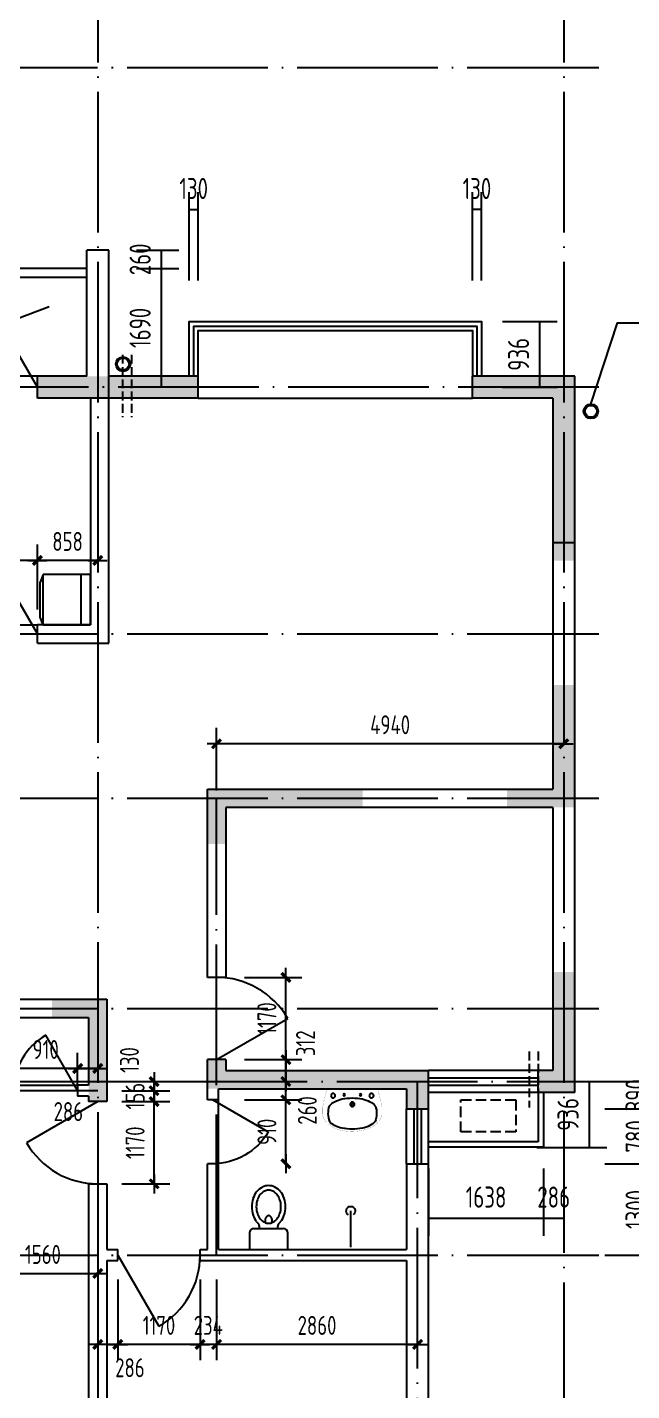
# Model space of a CAD drawing. Extents: x -726032 to 135930, y -151624 to 587044.
# Drawn here: x -554440 to -545840, y 553499 to 572902 of the extents above; entities that cross this region are included whole.
import ezdxf
from ezdxf.enums import TextEntityAlignment as Align

# ---------------------------------------------------------------- set-up
doc = ezdxf.new("R2010")
doc.units = 0
doc.header["$LTSCALE"] = 1000
doc.header["$MEASUREMENT"] = 0
doc.linetypes.add('DASH', pattern=[0.35, 0.25, -0.1])
doc.linetypes.add('DOTE', pattern=[2.42, 2, -0.2, 0.02, -0.2])
doc.layers.get('0').update_dxf_attribs({"linetype": 'CONTINUOUS'})
doc.layers.get('DEFPOINTS').update_dxf_attribs({"color": 1, "linetype": 'CONTINUOUS'})
for name, color, linetype in [('COLUMN', 170, 'CONTINUOUS'), ('DOTE', 8, 'DOTE'), ('GROUND', 45, 'CONTINUOUS'), ('JIAJU', 252, 'CONTINUOUS'), ('LVTRY', 6, 'CONTINUOUS'), ('PUB_DIM', 245, 'CONTINUOUS'), ('ROOF', 4, 'CONTINUOUS'), ('WALL', 255, 'CONTINUOUS'), ('WINDOW', 155, 'CONTINUOUS'), ('WINDOW_TEXT', 7, 'CONTINUOUS'), ('引线', 213, 'CONTINUOUS'), ('空调', 245, 'CONTINUOUS'), ('雨水管', 20, 'CONTINUOUS')]:
    doc.layers.add(name, color=color, linetype=linetype)
doc.styles.add('DIM_FONT', font='isocp.shx', dxfattribs={"width": 0.8})
doc.styles.add('SIMPLEX', font='SIMPLEX.SHX')
doc.dimstyles.new('DIMA', dxfattribs={"dimtxt": 300, "dimasz": 1, "dimexe": 250, "dimexo": 300, "dimgap": 150, "dimtad": 1, "dimdec": 0, "dimzin": 0, "dimdsep": 46, "dimtxsty": 'DIM_FONT', "dimcen": 0.09, "dimse1": 1, "dimclrt": 142, "dimadec": 0, "dimazin": 0, "dimtfac": 1, "dimtdec": 0, "dimtix": 1, "dimtmove": 2, "dimatfit": 3, "dimfxl": 1, "dimtolj": 1, "dimtzin": 0, "dimarcsym": 0})
doc.dimstyles.new('DIMB', dxfattribs={"dimtxt": 300, "dimasz": 1, "dimexe": 250, "dimexo": 300, "dimgap": 150, "dimtad": 1, "dimdec": 0, "dimzin": 0, "dimdsep": 46, "dimtxsty": 'DIM_FONT', "dimcen": 0.09, "dimse2": 1, "dimclrt": 142, "dimadec": 0, "dimazin": 0, "dimtfac": 1, "dimtdec": 0, "dimtix": 1, "dimtmove": 2, "dimatfit": 3, "dimfxl": 1, "dimtolj": 1, "dimtzin": 0, "dimarcsym": 0})
doc.dimstyles.new('DIMN', dxfattribs={"dimtxt": 300, "dimasz": 1, "dimexe": 250, "dimexo": 300, "dimgap": 150, "dimtad": 1, "dimdec": 0, "dimzin": 0, "dimdsep": 46, "dimtxsty": 'DIM_FONT', "dimcen": 0.09, "dimclrt": 142, "dimadec": 0, "dimazin": 0, "dimtfac": 1, "dimtdec": 0, "dimtix": 1, "dimtmove": 2, "dimatfit": 3, "dimfxl": 1, "dimtolj": 1, "dimtzin": 0, "dimarcsym": 0})

# ---------------------------------------------------------------- blocks, each defined once
blk = doc.blocks.new('_DBLK')
blk.add_line((-0.5, 0), (0, -0.866))
blk.add_arc((-0.5, 0), 1, 300, 0)
at = {"layer": 'WINDOW_TEXT', "style": 'SIMPLEX', "flags": 9}
blk.add_attdef('A', text='', height=1, dxfattribs=at).set_placement((0, 1.5), align=Align.MIDDLE)
blk = doc.blocks.new('_DIMX')
blk.add_line((-150, 0), (150, 0))
at = {"const_width": 50}
blk.add_lwpolyline([(-70, -70), (70, 70)], dxfattribs=at)
blk = doc.blocks.new('*D496')
at = {"layer": 'DEFPOINTS', "color": 0, "transparency": 16777216}
for p in [(-553437, 556039), (-554997, 555779), (-553437, 555169)]:
    blk.add_point(p, dxfattribs=at)
at = {"layer": 'PUB_DIM', "color": 0, "lineweight": -2, "transparency": 16777216}
for p, q in [((-553437, 555769), (-553437, 554944)), ((-554997, 555509), (-554997, 554944)), ((-554996, 555169), (-553438, 555169))]:
    blk.add_line(p, q, dxfattribs=at)
at = {"layer": 'PUB_DIM', "color": 0, "lineweight": -2, "transparency": 16777216, "xscale": 0.9, "yscale": 0.9, "zscale": 0.9, "rotation": 180}
blk.add_blockref('_DIMX', (-554997, 555169), dxfattribs=at)
at = {"layer": 'PUB_DIM', "color": 0, "lineweight": -2, "transparency": 16777216, "xscale": 0.9, "yscale": 0.9, "zscale": 0.9}
blk.add_blockref('_DIMX', (-553437, 555169), dxfattribs=at)
at = {"layer": 'PUB_DIM', "color": 142, "transparency": 16777216, "insert": (-554217, 555439), "char_height": 270, "attachment_point": 5, "style": 'DIM_FONT'}
blk.add_mtext('\\A1;1560', dxfattribs=at)
blk = doc.blocks.new('*D1730')
at = {"layer": 'DEFPOINTS', "color": 0, "transparency": 16777216}
for p in [(-554633, 558085), (-554633, 557574), (-553723, 557574)]:
    blk.add_point(p, dxfattribs=at)
at = {"layer": 'PUB_DIM', "color": 0, "lineweight": -2, "transparency": 16777216}
for p, q in [((-554633, 557844), (-554633, 558310)), ((-553724, 558085), (-554632, 558085))]:
    blk.add_line(p, q, dxfattribs=at)
at = {"layer": 'PUB_DIM', "color": 0, "lineweight": -2, "transparency": 16777216, "xscale": 0.9, "yscale": 0.9, "zscale": 0.9, "rotation": 180}
blk.add_blockref('_DIMX', (-554633, 558085), dxfattribs=at)
at = {"layer": 'PUB_DIM', "color": 0, "lineweight": -2, "transparency": 16777216, "xscale": 0.9, "yscale": 0.9, "zscale": 0.9}
blk.add_blockref('_DIMX', (-553723, 558085), dxfattribs=at)
at = {"layer": 'PUB_DIM', "color": 142, "transparency": 16777216, "insert": (-554178, 558355), "char_height": 270, "attachment_point": 5, "style": 'DIM_FONT'}
blk.add_mtext('\\A1;910', dxfattribs=at)
blk = doc.blocks.new('*D1732')
at = {"layer": 'DEFPOINTS', "color": 0, "transparency": 16777216}
for p in [(-555465, 565315), (-555465, 564346), (-554295, 564346)]:
    blk.add_point(p, dxfattribs=at)
at = {"layer": 'PUB_DIM', "color": 0, "lineweight": -2, "transparency": 16777216}
for p, q in [((-555465, 564616), (-555465, 565540)), ((-554296, 565315), (-555464, 565315))]:
    blk.add_line(p, q, dxfattribs=at)
at = {"layer": 'PUB_DIM', "color": 0, "lineweight": -2, "transparency": 16777216, "xscale": 0.9, "yscale": 0.9, "zscale": 0.9, "rotation": 180}
blk.add_blockref('_DIMX', (-555465, 565315), dxfattribs=at)
at = {"layer": 'PUB_DIM', "color": 0, "lineweight": -2, "transparency": 16777216, "xscale": 0.9, "yscale": 0.9, "zscale": 0.9}
blk.add_blockref('_DIMX', (-554295, 565315), dxfattribs=at)
at = {"layer": 'PUB_DIM', "color": 142, "transparency": 16777216, "insert": (-554880, 565585), "char_height": 270, "attachment_point": 5, "style": 'DIM_FONT'}
blk.add_mtext('\\A1;1170', dxfattribs=at)
blk = doc.blocks.new('*D1370')
at = {"layer": 'DEFPOINTS', "color": 0, "transparency": 16777216}
for p in [(-548107, 570307), (-548107, 569000), (-547977, 569000)]:
    blk.add_point(p, dxfattribs=at)
at = {"layer": 'PUB_DIM', "color": 0, "lineweight": -2, "transparency": 16777216}
for p, q in [((-548107, 569300), (-548107, 570557)), ((-547977, 569300), (-547977, 570557)), ((-548108, 570307), (-548109, 570307)), ((-547977, 570307), (-548107, 570307)), ((-547976, 570307), (-547975, 570307))]:
    blk.add_line(p, q, dxfattribs=at)
at = {"layer": 'PUB_DIM', "color": 0, "transparency": 16777216}
for points in [[(-548108, 570307), (-548108, 570307), (-548107, 570307)], [(-547976, 570307), (-547976, 570307), (-547977, 570307)]]:
    blk.add_solid(points, dxfattribs=at)
at = {"layer": 'PUB_DIM', "color": 142, "transparency": 16777216, "insert": (-548042, 570607), "char_height": 300, "attachment_point": 5, "style": 'DIM_FONT'}
blk.add_mtext('\\A1;130', dxfattribs=at)
blk = doc.blocks.new('*D1372')
at = {"layer": 'DEFPOINTS', "color": 0, "transparency": 16777216}
for p in [(-552007, 570307), (-552137, 569000), (-552007, 569000)]:
    blk.add_point(p, dxfattribs=at)
at = {"layer": 'PUB_DIM', "color": 0, "lineweight": -2, "transparency": 16777216}
for p, q in [((-552137, 569300), (-552137, 570557)), ((-552007, 569300), (-552007, 570557)), ((-552138, 570307), (-552139, 570307)), ((-552137, 570307), (-552007, 570307)), ((-552006, 570307), (-552005, 570307))]:
    blk.add_line(p, q, dxfattribs=at)
at = {"layer": 'PUB_DIM', "color": 0, "transparency": 16777216}
for points in [[(-552138, 570307), (-552138, 570307), (-552137, 570307)], [(-552006, 570307), (-552006, 570307), (-552007, 570307)]]:
    blk.add_solid(points, dxfattribs=at)
at = {"layer": 'PUB_DIM', "color": 142, "transparency": 16777216, "insert": (-552072, 570607), "char_height": 300, "attachment_point": 5, "style": 'DIM_FONT'}
blk.add_mtext('\\A1;130', dxfattribs=at)
blk = doc.blocks.new('*D1373')
at = {"layer": 'DEFPOINTS', "color": 0, "transparency": 16777216}
for p in [(-547977, 568715), (-547977, 567779), (-547150, 567779)]:
    blk.add_point(p, dxfattribs=at)
at = {"layer": 'PUB_DIM', "color": 0, "lineweight": -2, "transparency": 16777216}
for p, q in [((-547677, 568715), (-546900, 568715)), ((-547150, 568714), (-547150, 567780)), ((-547677, 567779), (-546900, 567779))]:
    blk.add_line(p, q, dxfattribs=at)
at = {"layer": 'PUB_DIM', "color": 0, "transparency": 16777216}
for points in [[(-547151, 568714), (-547150, 568714), (-547150, 568715)], [(-547151, 567780), (-547150, 567780), (-547150, 567779)]]:
    blk.add_solid(points, dxfattribs=at)
at = {"layer": 'PUB_DIM', "color": 142, "transparency": 16777216, "insert": (-547450, 568247), "char_height": 300, "attachment_point": 5, "rotation": 90, "style": 'DIM_FONT'}
blk.add_mtext('\\A1;936', dxfattribs=at)
blk = doc.blocks.new('*D3829')
at = {"layer": 'DEFPOINTS', "color": 0, "transparency": 16777216}
for p in [(-553186, 569469), (-553186, 567779), (-552534, 567779)]:
    blk.add_point(p, dxfattribs=at)
at = {"layer": 'PUB_DIM', "color": 0, "lineweight": -2, "transparency": 16777216}
for p, q in [((-552886, 569469), (-552284, 569469)), ((-552534, 569468), (-552534, 567780))]:
    blk.add_line(p, q, dxfattribs=at)
at = {"layer": 'PUB_DIM', "color": 0, "transparency": 16777216}
for points in [[(-552534, 569468), (-552534, 569468), (-552534, 569469)], [(-552534, 567780), (-552534, 567780), (-552534, 567779)]]:
    blk.add_solid(points, dxfattribs=at)
at = {"layer": 'PUB_DIM', "color": 142, "transparency": 16777216, "insert": (-552834, 568624), "char_height": 300, "attachment_point": 5, "rotation": 90, "style": 'DIM_FONT'}
blk.add_mtext('\\A1;1690', dxfattribs=at)
blk = doc.blocks.new('*D1374')
at = {"layer": 'DEFPOINTS', "color": 0, "transparency": 16777216}
for p in [(-553186, 569729), (-553186, 569469), (-552534, 569469)]:
    blk.add_point(p, dxfattribs=at)
at = {"layer": 'PUB_DIM', "color": 0, "lineweight": -2, "transparency": 16777216}
for p, q in [((-552886, 569729), (-552284, 569729)), ((-552534, 569730), (-552534, 569731)), ((-552534, 569729), (-552534, 569469)), ((-552886, 569469), (-552284, 569469)), ((-552534, 569468), (-552534, 569467))]:
    blk.add_line(p, q, dxfattribs=at)
at = {"layer": 'PUB_DIM', "color": 0, "transparency": 16777216}
for points in [[(-552534, 569730), (-552534, 569730), (-552534, 569729)], [(-552534, 569468), (-552534, 569468), (-552534, 569469)]]:
    blk.add_solid(points, dxfattribs=at)
at = {"layer": 'PUB_DIM', "color": 142, "transparency": 16777216, "insert": (-552834, 569599), "char_height": 300, "attachment_point": 5, "rotation": 90, "style": 'DIM_FONT'}
blk.add_mtext('\\A1;260', dxfattribs=at)
blk = doc.blocks.new('_WBLK')
for p, q in [((-0.5, 0.5), (0.5, 0.5)), ((0.5, 0.167), (-0.5, 0.167)), ((0.5, -0.167), (-0.5, -0.167)), ((-0.5, -0.5), (0.5, -0.5))]:
    blk.add_line(p, q)
at = {"layer": 'WINDOW_TEXT', "style": 'SIMPLEX', "flags": 9}
blk.add_attdef('A', text='', height=1, dxfattribs=at).set_placement((0, 1.5), align=Align.MIDDLE)
blk = doc.blocks.new('*D1375')
at = {"layer": 'DEFPOINTS', "color": 0, "transparency": 16777216}
for p in [(-547093, 556963), (-546807, 556963), (-546807, 555955)]:
    blk.add_point(p, dxfattribs=at)
at = {"layer": 'PUB_DIM', "color": 0, "lineweight": -2, "transparency": 16777216}
for p, q in [((-547093, 556663), (-547093, 555705)), ((-546807, 556663), (-546807, 555705)), ((-547094, 555955), (-547095, 555955)), ((-547093, 555955), (-546807, 555955)), ((-546806, 555955), (-546805, 555955))]:
    blk.add_line(p, q, dxfattribs=at)
at = {"layer": 'PUB_DIM', "color": 0, "transparency": 16777216}
for points in [[(-547094, 555955), (-547094, 555955), (-547093, 555955)], [(-546806, 555955), (-546806, 555955), (-546807, 555955)]]:
    blk.add_solid(points, dxfattribs=at)
at = {"layer": 'PUB_DIM', "color": 142, "transparency": 16777216, "insert": (-546950, 556255), "char_height": 300, "attachment_point": 5, "style": 'DIM_FONT'}
blk.add_mtext('\\A1;286', dxfattribs=at)
blk = doc.blocks.new('*D1376')
at = {"layer": 'DEFPOINTS', "color": 0, "transparency": 16777216}
for p in [(-546523, 556729), (-546523, 555429), (-545478, 555429)]:
    blk.add_point(p, dxfattribs=at)
at = {"layer": 'PUB_DIM', "color": 0, "lineweight": -2, "transparency": 16777216}
for p, q in [((-546223, 556729), (-545228, 556729)), ((-545478, 556728), (-545478, 555430)), ((-546223, 555429), (-545228, 555429))]:
    blk.add_line(p, q, dxfattribs=at)
at = {"layer": 'PUB_DIM', "color": 0, "transparency": 16777216}
for points in [[(-545478, 556728), (-545478, 556728), (-545478, 556729)], [(-545478, 555430), (-545478, 555430), (-545478, 555429)]]:
    blk.add_solid(points, dxfattribs=at)
at = {"layer": 'PUB_DIM', "color": 142, "transparency": 16777216, "insert": (-545778, 556079), "char_height": 300, "attachment_point": 5, "rotation": 90, "style": 'DIM_FONT'}
blk.add_mtext('\\A1;1300', dxfattribs=at)
blk = doc.blocks.new('*D1377')
at = {"layer": 'DEFPOINTS', "color": 0, "transparency": 16777216}
for p in [(-546523, 557509), (-546523, 556729), (-545478, 556729)]:
    blk.add_point(p, dxfattribs=at)
at = {"layer": 'PUB_DIM', "color": 0, "lineweight": -2, "transparency": 16777216}
for p, q in [((-546223, 557509), (-545228, 557509)), ((-545478, 557508), (-545478, 556730)), ((-546223, 556729), (-545228, 556729))]:
    blk.add_line(p, q, dxfattribs=at)
at = {"layer": 'PUB_DIM', "color": 0, "transparency": 16777216}
for points in [[(-545478, 557508), (-545478, 557508), (-545478, 557509)], [(-545478, 556730), (-545478, 556730), (-545478, 556729)]]:
    blk.add_solid(points, dxfattribs=at)
at = {"layer": 'PUB_DIM', "color": 142, "transparency": 16777216, "insert": (-545778, 557119), "char_height": 300, "attachment_point": 5, "rotation": 90, "style": 'DIM_FONT'}
blk.add_mtext('\\A1;780', dxfattribs=at)
blk = doc.blocks.new('*D1378')
at = {"layer": 'DEFPOINTS', "color": 0, "transparency": 16777216}
for p in [(-547492, 557899), (-547492, 556963), (-546446, 556963)]:
    blk.add_point(p, dxfattribs=at)
at = {"layer": 'PUB_DIM', "color": 0, "lineweight": -2, "transparency": 16777216}
for p, q in [((-547192, 557899), (-546196, 557899)), ((-546446, 557898), (-546446, 556964)), ((-547192, 556963), (-546196, 556963))]:
    blk.add_line(p, q, dxfattribs=at)
at = {"layer": 'PUB_DIM', "color": 0, "transparency": 16777216}
for points in [[(-546446, 557898), (-546446, 557898), (-546446, 557899)], [(-546446, 556964), (-546446, 556964), (-546446, 556963)]]:
    blk.add_solid(points, dxfattribs=at)
at = {"layer": 'PUB_DIM', "color": 142, "transparency": 16777216, "insert": (-546746, 557431), "char_height": 300, "attachment_point": 5, "rotation": 90, "style": 'DIM_FONT'}
blk.add_mtext('\\A1;936', dxfattribs=at)
blk = doc.blocks.new('*D1379')
at = {"layer": 'DEFPOINTS', "color": 0, "transparency": 16777216}
for p in [(-546523, 557899), (-546523, 557509), (-545478, 557509)]:
    blk.add_point(p, dxfattribs=at)
at = {"layer": 'PUB_DIM', "color": 0, "lineweight": -2, "transparency": 16777216}
for p, q in [((-546223, 557899), (-545228, 557899)), ((-545478, 557900), (-545478, 557901)), ((-545478, 557899), (-545478, 557509)), ((-546223, 557509), (-545228, 557509)), ((-545478, 557508), (-545478, 557507))]:
    blk.add_line(p, q, dxfattribs=at)
at = {"layer": 'PUB_DIM', "color": 0, "transparency": 16777216}
for points in [[(-545478, 557900), (-545478, 557900), (-545478, 557899)], [(-545478, 557508), (-545478, 557508), (-545478, 557509)]]:
    blk.add_solid(points, dxfattribs=at)
at = {"layer": 'PUB_DIM', "color": 142, "transparency": 16777216, "insert": (-545778, 557704), "char_height": 300, "attachment_point": 5, "rotation": 90, "style": 'DIM_FONT'}
blk.add_mtext('\\A1;390', dxfattribs=at)
blk = doc.blocks.new('_LV5')
for p, q in [((210, 0), (-210, 0)), ((-210, 0), (-210, -180)), ((210, -180), (210, 0)), ((160, -230), (-160, -230)), ((-101, -230), (-101, -254)), ((101, -230), (101, -254))]:
    blk.add_line(p, q)
blk.add_lwpolyline([(-135, -469, 0.080312), (-123, -544, 0.089014), (-92, -602, 0.104918), (-46, -639, 0.119812), (0, -650, 0.119812), (46, -639, 0.104918), (92, -602, 0.089014), (123, -544, 0.080312), (135, -469, 0.080312), (123, -395, 0.089014), (92, -337, 0.104918), (46, -300, 0.119812), (0, -288, 0.119812), (-46, -300, 0.104918), (-92, -337, 0.089014), (-123, -395, 0.080312)], format="xyb", close=True)
for points in [[(-39, -318, 0.073567), (-36, -339, 0.084454), (-27, -356, 0.10642), (-14, -368, 0.129709), (0, -372, 0.129709), (14, -368, 0.10642), (27, -356, 0.084454), (36, -339, 0.073567), (39, -318, 0.073567), (36, -298, 0.014016), (35, -295, 0.10642)], [(-35, -295, 0.013578), (-36, -298, 0.073567), (-39, -318, 0.073567)]]:
    blk.add_lwpolyline(points, format="xyb")
for centre, radius, start, end in [((-160, -180), 50, 180, 270), ((20, -427), 194, 134.8144, 141.2863), ((-151, -254), 50, 314.8144, 0), ((151, -254), 50, 180, 225.2555), ((-20, -427), 194, 38.7137, 45.2555), ((160, -180), 50, 270, 0), ((102, -469), 287, 161.6333, 180), ((52, -453), 235, 141.2863, 161.6333), ((-52, -453), 235, 18.3667, 38.7137), ((-102, -469), 287, 0, 18.3667), ((102, -469), 287, 180, 198.3667), ((52, -486), 235, 198.3667, 218.7137), ((-52, -486), 235, 321.2863, 341.6333), ((-102, -469), 287, 341.6333, 0), ((20, -512), 194, 218.7137, 242.6714), ((0, -551), 150, 242.6714, 270), ((0, -551), 150, 270, 297.3286), ((-20, -512), 194, 297.3286, 321.2863)]:
    blk.add_arc(centre, radius, start, end)
blk = doc.blocks.new('_LV10')
blk.add_line((0, -37), (0, -432))
blk.add_arc((0, -432), 50, 121.0332, 58.9668)
blk = doc.blocks.new('*D2622')
at = {"layer": 'DEFPOINTS', "color": 0, "transparency": 16777216}
for p in [(-551981, 555351), (-551747, 555351), (-551981, 554159)]:
    blk.add_point(p, dxfattribs=at)
at = {"layer": 'PUB_DIM', "color": 0, "lineweight": -2, "transparency": 16777216}
for p, q in [((-551981, 555081), (-551981, 553934)), ((-551982, 554159), (-551983, 554159)), ((-551747, 554159), (-551981, 554159)), ((-551746, 554159), (-551745, 554159))]:
    blk.add_line(p, q, dxfattribs=at)
at = {"layer": 'PUB_DIM', "color": 0, "lineweight": -2, "transparency": 16777216, "xscale": 0.9, "yscale": 0.9, "zscale": 0.9}
blk.add_blockref('_DIMX', (-551981, 554159), dxfattribs=at)
at = {"layer": 'PUB_DIM', "color": 0, "lineweight": -2, "transparency": 16777216, "xscale": 0.9, "yscale": 0.9, "zscale": 0.9, "rotation": 180}
blk.add_blockref('_DIMX', (-551747, 554159), dxfattribs=at)
at = {"layer": 'PUB_DIM', "color": 142, "transparency": 16777216, "insert": (-551864, 554429), "char_height": 270, "attachment_point": 5, "style": 'DIM_FONT'}
blk.add_mtext('\\A1;234', dxfattribs=at)
blk = doc.blocks.new('M_E11')
for p, q in [((-280, -10), (-280, 0)), ((280, 0), (280, -10)), ((-251, -189), (-251, -186)), ((-248, -183), (-250, -185))]:
    blk.add_line(p, q)
at = {"const_width": 1.5}
for points in [[(-280, 0), (280, 0)], [(-326, -200), (-280, -5)], [(326, -204), (280, -5)]]:
    blk.add_lwpolyline(points, dxfattribs=at)
for points in [[(253, -188, 0.098208), (193, -141, 0.066287), (110, -111, 0.052428), (0, -100, 0.052428), (-110, -111, 0.066287), (-193, -141, 0.093876), (-251, -186, 0.171377)], [(-250, -358, 0.091341), (-193, -401, 0.066287), (-110, -431, 0.052428), (0, -442, 0.052428), (110, -431, 0.066287), (193, -401, 0.091756), (250, -358, 0.171377)]]:
    blk.add_lwpolyline(points, format="xyb")
for points in [[(-326, -200, 0.008223), (-326, -204, 0.149285)], [(-326, -266, 0.149285), (-304, -337, 0.107079), (-231, -408, 0.075625), (-131, -450, 0.062436), (-1, -467, 0.062436), (130, -452, 0.075625), (230, -410, 0.107079), (304, -339, 0.149285), (326, -268, 0.005205), (326, -266, 0.086596)]]:
    blk.add_lwpolyline(points, format="xyb", dxfattribs=at)
at = {"const_width": 1.5, "flags": 128}
for points in [[(-326, -204), (-326, -268)], [(326, -204), (326, -268)]]:
    blk.add_lwpolyline(points, dxfattribs=at)
at = {"flags": 128}
for points in [[(-253, -188, 0.172546), (-250, -358, 0.726395)], [(253, -188, -0.172546), (250, -358, -0.726395)]]:
    blk.add_lwpolyline(points, format="xyb", dxfattribs=at)
for centre, radius in [((-210, -75), 24), ((-210, -75), 24), ((-210, -75), 24), ((-90, -65), 10), ((0, -170), 25), ((90, -65), 10), ((210, -75), 24), ((0, -170), 15)]:
    blk.add_circle(centre, radius)
blk.add_arc((-250, -186), 1, 131.3224, 180)
at = {"width": 0.8, "flags": 9}
for tag in ['XSIZE', 'YSIZE']:
    blk.add_attdef(tag, (0, 0), '', height=0.5, dxfattribs=at)
blk = doc.blocks.new('*D2623')
at = {"layer": 'DEFPOINTS', "color": 0, "transparency": 16777216}
for p in [(-551617, 557639), (-550760, 557639), (-551617, 556729)]:
    blk.add_point(p, dxfattribs=at)
at = {"layer": 'PUB_DIM', "color": 0, "lineweight": -2, "transparency": 16777216}
for p, q in [((-551347, 557639), (-550535, 557639)), ((-550760, 556730), (-550760, 557639))]:
    blk.add_line(p, q, dxfattribs=at)
at = {"layer": 'PUB_DIM', "color": 0, "lineweight": -2, "transparency": 16777216, "xscale": 0.9, "yscale": 0.9, "zscale": 0.9}
for p, rotation in [((-550760, 557639), 90), ((-550760, 556729), 270)]:
    blk.add_blockref('_DIMX', p, dxfattribs=dict(at, rotation=rotation))
at = {"layer": 'PUB_DIM', "color": 142, "transparency": 16777216, "insert": (-551030, 557184), "char_height": 270, "attachment_point": 5, "rotation": 90, "style": 'DIM_FONT'}
blk.add_mtext('\\A1;910', dxfattribs=at)
blk = doc.blocks.new('*D2624')
at = {"layer": 'DEFPOINTS', "color": 0, "transparency": 16777216}
for p in [(-551617, 559381), (-550760, 559381), (-551617, 558211)]:
    blk.add_point(p, dxfattribs=at)
at = {"layer": 'PUB_DIM', "color": 0, "lineweight": -2, "transparency": 16777216}
for p, q in [((-551347, 559381), (-550535, 559381)), ((-550760, 558212), (-550760, 559381))]:
    blk.add_line(p, q, dxfattribs=at)
at = {"layer": 'PUB_DIM', "color": 0, "lineweight": -2, "transparency": 16777216, "xscale": 0.9, "yscale": 0.9, "zscale": 0.9}
for p, rotation in [((-550760, 559381), 90), ((-550760, 558211), 270)]:
    blk.add_blockref('_DIMX', p, dxfattribs=dict(at, rotation=rotation))
at = {"layer": 'PUB_DIM', "color": 142, "transparency": 16777216, "insert": (-551030, 558796), "char_height": 270, "attachment_point": 5, "rotation": 90, "style": 'DIM_FONT'}
blk.add_mtext('\\A1;1170', dxfattribs=at)
blk = doc.blocks.new('*D2625')
at = {"layer": 'DEFPOINTS', "color": 0, "transparency": 16777216}
for p in [(-551617, 557899), (-550760, 557899), (-551617, 557639)]:
    blk.add_point(p, dxfattribs=at)
at = {"layer": 'PUB_DIM', "color": 0, "lineweight": -2, "transparency": 16777216}
for p, q in [((-551347, 557899), (-550535, 557899)), ((-550760, 557900), (-550760, 557901)), ((-550760, 557639), (-550760, 557899)), ((-550760, 557639), (-550760, 557638))]:
    blk.add_line(p, q, dxfattribs=at)
at = {"layer": 'PUB_DIM', "color": 0, "lineweight": -2, "transparency": 16777216, "xscale": 0.9, "yscale": 0.9, "zscale": 0.9}
for p, rotation in [((-550760, 557899), 270), ((-550760, 557639), 90)]:
    blk.add_blockref('_DIMX', p, dxfattribs=dict(at, rotation=rotation))
at = {"layer": 'PUB_DIM', "color": 142, "transparency": 16777216, "insert": (-550455, 557488), "char_height": 270, "attachment_point": 5, "rotation": 90, "style": 'DIM_FONT'}
blk.add_mtext('\\A1;260', dxfattribs=at)
blk = doc.blocks.new('*D2626')
at = {"layer": 'DEFPOINTS', "color": 0, "transparency": 16777216}
for p in [(-551617, 558211), (-550760, 558211), (-551617, 557899)]:
    blk.add_point(p, dxfattribs=at)
at = {"layer": 'PUB_DIM', "color": 0, "lineweight": -2, "transparency": 16777216}
for p, q in [((-551347, 558211), (-550535, 558211)), ((-550760, 557900), (-550760, 558211))]:
    blk.add_line(p, q, dxfattribs=at)
at = {"layer": 'PUB_DIM', "color": 0, "lineweight": -2, "transparency": 16777216, "xscale": 0.9, "yscale": 0.9, "zscale": 0.9}
for p, rotation in [((-550760, 558211), 90), ((-550760, 557899), 270)]:
    blk.add_blockref('_DIMX', p, dxfattribs=dict(at, rotation=rotation))
at = {"layer": 'PUB_DIM', "color": 142, "transparency": 16777216, "insert": (-550481, 558444), "char_height": 270, "attachment_point": 5, "rotation": 90, "style": 'DIM_FONT'}
blk.add_mtext('\\A1;312', dxfattribs=at)
blk = doc.blocks.new('*D2627')
at = {"layer": 'DEFPOINTS', "color": 0, "transparency": 16777216}
for p in [(-553437, 555351), (-553151, 555351), (-553437, 554159)]:
    blk.add_point(p, dxfattribs=at)
at = {"layer": 'PUB_DIM', "color": 0, "lineweight": -2, "transparency": 16777216}
for p, q in [((-553437, 555081), (-553437, 553934)), ((-553152, 554159), (-553436, 554159))]:
    blk.add_line(p, q, dxfattribs=at)
at = {"layer": 'PUB_DIM', "color": 0, "lineweight": -2, "transparency": 16777216, "xscale": 0.9, "yscale": 0.9, "zscale": 0.9, "rotation": 180}
blk.add_blockref('_DIMX', (-553437, 554159), dxfattribs=at)
at = {"layer": 'PUB_DIM', "color": 0, "lineweight": -2, "transparency": 16777216, "xscale": 0.9, "yscale": 0.9, "zscale": 0.9}
blk.add_blockref('_DIMX', (-553151, 554159), dxfattribs=at)
at = {"layer": 'PUB_DIM', "color": 142, "transparency": 16777216, "insert": (-552979, 553827), "char_height": 270, "attachment_point": 5, "style": 'DIM_FONT'}
blk.add_mtext('\\A1;286', dxfattribs=at)
blk = doc.blocks.new('A$C593B1C2D')
at = {"layer": 'JIAJU'}
for p, q in [((0, 550), (0, 32)), ((550, 550), (0, 550)), ((550, 450), (0, 450)), ((550, 32), (550, 550)), ((0, 32), (84, 0)), ((550, 32), (0, 32)), ((466, 0), (84, 0)), ((550, 32), (466, 0))]:
    blk.add_line(p, q, dxfattribs=at)
blk = doc.blocks.new('A$C52343C9C')
at = {"layer": 'JIAJU', "rotation": 2.050917305024764e-05}
blk.add_blockref('A$C593B1C2D', (0, 0), dxfattribs=at)
blk = doc.blocks.new('A$C47CE1419')
at = {"layer": 'JIAJU', "xscale": -1, "rotation": 90}
blk.add_blockref('A$C52343C9C', (550, 550), dxfattribs=at)
blk = doc.blocks.new('*D2628')
at = {"layer": 'DEFPOINTS', "color": 0, "transparency": 16777216}
for p in [(-553723, 558085), (-553723, 557574), (-553437, 557574)]:
    blk.add_point(p, dxfattribs=at)
at = {"layer": 'PUB_DIM', "color": 0, "lineweight": -2, "transparency": 16777216}
for p, q in [((-553723, 557844), (-553723, 558310)), ((-553438, 558085), (-553722, 558085))]:
    blk.add_line(p, q, dxfattribs=at)
at = {"layer": 'PUB_DIM', "color": 0, "lineweight": -2, "transparency": 16777216, "xscale": 0.9, "yscale": 0.9, "zscale": 0.9, "rotation": 180}
blk.add_blockref('_DIMX', (-553723, 558085), dxfattribs=at)
at = {"layer": 'PUB_DIM', "color": 0, "lineweight": -2, "transparency": 16777216, "xscale": 0.9, "yscale": 0.9, "zscale": 0.9}
blk.add_blockref('_DIMX', (-553437, 558085), dxfattribs=at)
at = {"layer": 'PUB_DIM', "color": 142, "transparency": 16777216, "insert": (-553855, 557472), "char_height": 270, "attachment_point": 5, "style": 'DIM_FONT'}
blk.add_mtext('\\A1;286', dxfattribs=at)
blk = doc.blocks.new('*D2629')
at = {"layer": 'DEFPOINTS', "color": 0, "transparency": 16777216}
for p in [(-553151, 555351), (-551981, 555351), (-553151, 554159)]:
    blk.add_point(p, dxfattribs=at)
at = {"layer": 'PUB_DIM', "color": 0, "lineweight": -2, "transparency": 16777216}
for p, q in [((-553151, 555081), (-553151, 553934)), ((-551982, 554159), (-553150, 554159))]:
    blk.add_line(p, q, dxfattribs=at)
at = {"layer": 'PUB_DIM', "color": 0, "lineweight": -2, "transparency": 16777216, "xscale": 0.9, "yscale": 0.9, "zscale": 0.9, "rotation": 180}
blk.add_blockref('_DIMX', (-553151, 554159), dxfattribs=at)
at = {"layer": 'PUB_DIM', "color": 0, "lineweight": -2, "transparency": 16777216, "xscale": 0.9, "yscale": 0.9, "zscale": 0.9}
blk.add_blockref('_DIMX', (-551981, 554159), dxfattribs=at)
at = {"layer": 'PUB_DIM', "color": 142, "transparency": 16777216, "insert": (-552566, 554429), "char_height": 270, "attachment_point": 5, "style": 'DIM_FONT'}
blk.add_mtext('\\A1;1170', dxfattribs=at)
blk = doc.blocks.new('*D1380')
at = {"layer": 'DEFPOINTS', "color": 0, "transparency": 16777216}
for p in [(-553365, 557613), (-552635, 557613), (-553365, 556443)]:
    blk.add_point(p, dxfattribs=at)
at = {"layer": 'PUB_DIM', "color": 0, "lineweight": -2, "transparency": 16777216}
for p, q in [((-553095, 557613), (-552410, 557613)), ((-552635, 556444), (-552635, 557613)), ((-553095, 556443), (-552410, 556443))]:
    blk.add_line(p, q, dxfattribs=at)
at = {"layer": 'PUB_DIM', "color": 0, "lineweight": -2, "transparency": 16777216, "xscale": 0.9, "yscale": 0.9, "zscale": 0.9}
for p, rotation in [((-552635, 557613), 90), ((-552635, 556443), 270)]:
    blk.add_blockref('_DIMX', p, dxfattribs=dict(at, rotation=rotation))
at = {"layer": 'PUB_DIM', "color": 142, "transparency": 16777216, "insert": (-552905, 557028), "char_height": 270, "attachment_point": 5, "rotation": 90, "style": 'DIM_FONT'}
blk.add_mtext('\\A1;1170', dxfattribs=at)
blk = doc.blocks.new('*D1381')
at = {"layer": 'DEFPOINTS', "color": 0, "transparency": 16777216}
for p in [(-553365, 557899), (-552635, 557899), (-553365, 557769)]:
    blk.add_point(p, dxfattribs=at)
at = {"layer": 'PUB_DIM', "color": 0, "lineweight": -2, "transparency": 16777216}
for p, q in [((-553095, 557899), (-552410, 557899)), ((-552635, 557900), (-552635, 557901)), ((-552635, 557769), (-552635, 557899)), ((-553095, 557769), (-552410, 557769)), ((-552635, 557769), (-552635, 557768))]:
    blk.add_line(p, q, dxfattribs=at)
at = {"layer": 'PUB_DIM', "color": 0, "lineweight": -2, "transparency": 16777216, "xscale": 0.9, "yscale": 0.9, "zscale": 0.9}
for p, rotation in [((-552635, 557899), 270), ((-552635, 557769), 90)]:
    blk.add_blockref('_DIMX', p, dxfattribs=dict(at, rotation=rotation))
at = {"layer": 'PUB_DIM', "color": 142, "transparency": 16777216, "insert": (-552986, 558205), "char_height": 270, "attachment_point": 5, "rotation": 90, "style": 'DIM_FONT'}
blk.add_mtext('\\A1;130', dxfattribs=at)
blk = doc.blocks.new('*D2630')
at = {"layer": 'DEFPOINTS', "color": 0, "transparency": 16777216}
for p in [(-553365, 557769), (-552635, 557769), (-553365, 557613)]:
    blk.add_point(p, dxfattribs=at)
at = {"layer": 'PUB_DIM', "color": 0, "lineweight": -2, "transparency": 16777216}
for p, q in [((-553095, 557769), (-552410, 557769)), ((-552635, 557770), (-552635, 557771)), ((-552635, 557613), (-552635, 557769)), ((-552635, 557613), (-552635, 557612))]:
    blk.add_line(p, q, dxfattribs=at)
at = {"layer": 'PUB_DIM', "color": 0, "lineweight": -2, "transparency": 16777216, "xscale": 0.9, "yscale": 0.9, "zscale": 0.9}
for p, rotation in [((-552635, 557769), 270), ((-552635, 557613), 90)]:
    blk.add_blockref('_DIMX', p, dxfattribs=dict(at, rotation=rotation))
at = {"layer": 'PUB_DIM', "color": 142, "transparency": 16777216, "insert": (-552905, 557691), "char_height": 270, "attachment_point": 5, "rotation": 90, "style": 'DIM_FONT'}
blk.add_mtext('\\A1;156', dxfattribs=at)
blk = doc.blocks.new('*D2631')
at = {"layer": 'DEFPOINTS', "color": 0, "transparency": 16777216}
for p in [(-551747, 562706), (-551747, 561769), (-546807, 561769)]:
    blk.add_point(p, dxfattribs=at)
at = {"layer": 'PUB_DIM', "color": 0, "lineweight": -2, "transparency": 16777216}
for p, q in [((-551747, 562039), (-551747, 562931)), ((-546808, 562706), (-551746, 562706))]:
    blk.add_line(p, q, dxfattribs=at)
at = {"layer": 'PUB_DIM', "color": 0, "lineweight": -2, "transparency": 16777216, "xscale": 0.9, "yscale": 0.9, "zscale": 0.9, "rotation": 180}
blk.add_blockref('_DIMX', (-551747, 562706), dxfattribs=at)
at = {"layer": 'PUB_DIM', "color": 0, "lineweight": -2, "transparency": 16777216, "xscale": 0.9, "yscale": 0.9, "zscale": 0.9}
blk.add_blockref('_DIMX', (-546807, 562706), dxfattribs=at)
at = {"layer": 'PUB_DIM', "color": 142, "transparency": 16777216, "insert": (-549277, 562976), "char_height": 270, "attachment_point": 5, "style": 'DIM_FONT'}
blk.add_mtext('\\A1;4940', dxfattribs=at)
blk = doc.blocks.new('*D1382')
at = {"layer": 'DEFPOINTS', "color": 0, "transparency": 16777216}
for p in [(-548731, 556963), (-547093, 556963), (-547093, 555955)]:
    blk.add_point(p, dxfattribs=at)
at = {"layer": 'PUB_DIM', "color": 0, "lineweight": -2, "transparency": 16777216}
for p, q in [((-548731, 556663), (-548731, 555705)), ((-547093, 556663), (-547093, 555705)), ((-548730, 555955), (-547094, 555955))]:
    blk.add_line(p, q, dxfattribs=at)
at = {"layer": 'PUB_DIM', "color": 0, "transparency": 16777216}
for points in [[(-548730, 555955), (-548730, 555955), (-548731, 555955)], [(-547094, 555955), (-547094, 555955), (-547093, 555955)]]:
    blk.add_solid(points, dxfattribs=at)
at = {"layer": 'PUB_DIM', "color": 142, "transparency": 16777216, "insert": (-547912, 556255), "char_height": 300, "attachment_point": 5, "style": 'DIM_FONT'}
blk.add_mtext('\\A1;1638', dxfattribs=at)
blk = doc.blocks.new('*D2632')
at = {"layer": 'DEFPOINTS', "color": 0, "transparency": 16777216}
for p in [(-551747, 555351), (-548887, 555351), (-551747, 554159)]:
    blk.add_point(p, dxfattribs=at)
at = {"layer": 'PUB_DIM', "color": 0, "lineweight": -2, "transparency": 16777216}
for p, q in [((-551747, 555081), (-551747, 553934)), ((-548888, 554159), (-551746, 554159))]:
    blk.add_line(p, q, dxfattribs=at)
at = {"layer": 'PUB_DIM', "color": 0, "lineweight": -2, "transparency": 16777216, "xscale": 0.9, "yscale": 0.9, "zscale": 0.9, "rotation": 180}
blk.add_blockref('_DIMX', (-551747, 554159), dxfattribs=at)
at = {"layer": 'PUB_DIM', "color": 0, "lineweight": -2, "transparency": 16777216, "xscale": 0.9, "yscale": 0.9, "zscale": 0.9}
blk.add_blockref('_DIMX', (-548887, 554159), dxfattribs=at)
at = {"layer": 'PUB_DIM', "color": 142, "transparency": 16777216, "insert": (-550317, 554429), "char_height": 270, "attachment_point": 5, "style": 'DIM_FONT'}
blk.add_mtext('\\A1;2860', dxfattribs=at)
blk = doc.blocks.new('*D2633')
at = {"layer": 'DEFPOINTS', "color": 0, "transparency": 16777216}
for p in [(-554295, 565315), (-554295, 564346), (-553437, 564346)]:
    blk.add_point(p, dxfattribs=at)
at = {"layer": 'PUB_DIM', "color": 0, "lineweight": -2, "transparency": 16777216}
for p, q in [((-554295, 564616), (-554295, 565540)), ((-553438, 565315), (-554294, 565315))]:
    blk.add_line(p, q, dxfattribs=at)
at = {"layer": 'PUB_DIM', "color": 0, "lineweight": -2, "transparency": 16777216, "xscale": 0.9, "yscale": 0.9, "zscale": 0.9, "rotation": 180}
blk.add_blockref('_DIMX', (-554295, 565315), dxfattribs=at)
at = {"layer": 'PUB_DIM', "color": 0, "lineweight": -2, "transparency": 16777216, "xscale": 0.9, "yscale": 0.9, "zscale": 0.9}
blk.add_blockref('_DIMX', (-553437, 565315), dxfattribs=at)
at = {"layer": 'PUB_DIM', "color": 142, "transparency": 16777216, "insert": (-553866, 565585), "char_height": 270, "attachment_point": 5, "style": 'DIM_FONT'}
blk.add_mtext('\\A1;858', dxfattribs=at)

msp = doc.modelspace()

# ---------------------------------------------------------------- linework, layer by layer
at = {"layer": 'COLUMN'}
for points in [[(-554294.9, 567935.5), (-554294.9, 567623.5), (-552006.9, 567935.5), (-552006.9, 567623.5)], [(-548106.9, 567935.5), (-548106.9, 567623.5), (-546650.9, 567935.5), (-546962.9, 567623.5)], [(-546962.9, 567623.5), (-546962.9, 565309.5), (-546650.9, 567935.5), (-546650.9, 565309.5)], [(-546962.9, 562059.5), (-546962.9, 563541.5), (-546650.9, 561799.5), (-546650.9, 563541.5)], [(-551876.9, 562059.5), (-551616.9, 561799.5), (-549666.9, 562059.5), (-549666.9, 561799.5)], [(-551876.9, 562059.5), (-551876.9, 561279.5), (-551616.9, 561799.5), (-551616.9, 561279.5)], [(-547612.9, 562059.5), (-547612.9, 561799.5), (-546962.9, 562059.5), (-546650.9, 561799.5)], [(-546962.9, 559459.5), (-546962.9, 558055.5), (-546650.9, 559459.5), (-546650.9, 557743.5)], [(-554086.9, 559069.9), (-554086.9, 558809.5), (-553306.9, 559069.5), (-553566.9, 558809.5)], [(-553566.9, 558809.5), (-553566.9, 557613.5), (-553306.9, 559069.5), (-553306.9, 557613.5)], [(-551876.9, 558211.5), (-551876.9, 557795.5), (-551616.9, 558211.5), (-551616.9, 558055.5)], [(-551876.9, 557795.5), (-551616.9, 558055.5), (-549042.9, 557795.5), (-548730.9, 558055.5)], [(-549042.9, 557795.5), (-549042.9, 557509.5), (-548730.9, 558055.5), (-548730.9, 557509.5)], [(-547170.9, 558055.5), (-547170.9, 557743.5), (-546962.9, 558055.5), (-546650.9, 557743.5)]]:
    msp.add_solid(points, dxfattribs=at)
at = {"layer": 'DOTE'}
for p, q in [((-553436.9, 574401.4), (-553436.9, 546557.4)), ((-546806.9, 574401.4), (-546806.9, 546557.4)), ((-615939.2, 572329.5), (-546307.4, 572329.5)), ((-546307.4, 567779.5), (-615991.2, 567779.5)), ((-615939.2, 564269.5), (-546307.4, 564269.5)), ((-615939.2, 561929.5), (-546307.4, 561929.5)), ((-551746.9, 555429.5), (-551746.9, 561929.5)), ((-615939.2, 558939.5), (-546307.4, 558939.5)), ((-615375.6, 557899.5), (-546307.4, 557899.5)), ((-548886.9, 546557.4), (-548886.9, 557899.5)), ((-554996.9, 557769.5), (-553436.9, 557769.5)), ((-615939.2, 555429.5), (-546307.4, 555429.5))]:
    msp.add_line(p, q, dxfattribs=at)
at = {"layer": 'GROUND'}
for p, q in [((-554294.9, 567935.5), (-555464.9, 567935.5)), ((-555464.9, 564399.5), (-554294.9, 564399.5)), ((-554632.9, 557847.5), (-553722.9, 557847.5)), ((-551720.9, 556729.5), (-551720.9, 557639.5))]:
    msp.add_line(p, q, dxfattribs=at)
at = {"layer": 'ROOF'}
for p, q in [((-553592.9, 569469.5), (-556244.9, 569469.5)), ((-553592.9, 569339.5), (-556244.9, 569339.5)), ((-547170.9, 557743.5), (-547170.9, 557041.5)), ((-547092.9, 557743.5), (-547092.9, 556963.5)), ((-547170.9, 557041.5), (-548730.9, 557041.5)), ((-547092.9, 556963.5), (-548730.9, 556963.5))]:
    msp.add_line(p, q, dxfattribs=at)
at = {"layer": 'WALL'}
for p, q in [((-553280.9, 569729.5), (-553592.9, 569729.5)), ((-553592.9, 567935.5), (-553592.9, 569729.5)), ((-553280.9, 564139.5), (-553280.9, 569729.5)), ((-553592.9, 567935.5), (-554294.9, 567935.5)), ((-554294.9, 567623.5), (-554294.9, 567935.5)), ((-552006.9, 567935.5), (-553280.9, 567935.5)), ((-552006.9, 567623.5), (-552006.9, 567935.5)), ((-546650.9, 567935.5), (-548106.9, 567935.5)), ((-548106.9, 567623.5), (-548106.9, 567935.5)), ((-546650.9, 557743.5), (-546650.9, 567935.5)), ((-552006.9, 567623.5), (-554294.9, 567623.5)), ((-553540.9, 567623.5), (-553540.9, 564399.5)), ((-546962.9, 567623.5), (-548106.9, 567623.5)), ((-546962.9, 567623.5), (-546962.9, 562059.5)), ((-546962.9, 565569.5), (-546650.9, 565569.5)), ((-553540.9, 564399.5), (-554294.9, 564399.5)), ((-554294.9, 564139.5), (-554294.9, 564399.5)), ((-554294.9, 564139.5), (-553280.9, 564139.5)), ((-551876.9, 559381.5), (-551876.9, 562059.5)), ((-551876.9, 562059.5), (-546962.9, 562059.5)), ((-551616.9, 561799.5), (-551616.9, 559381.5)), ((-546962.9, 561799.5), (-551616.9, 561799.5)), ((-546962.9, 561799.5), (-546962.9, 558055.5)), ((-551616.9, 559381.5), (-551876.9, 559381.5)), ((-556556.9, 559069.5), (-553306.9, 559069.5)), ((-553306.9, 559069.5), (-553306.9, 557613.5)), ((-557986.9, 558809.5), (-553566.9, 558809.5)), ((-553566.9, 558809.5), (-553566.9, 557847.5)), ((-551616.9, 558211.5), (-551876.9, 558211.5)), ((-551876.9, 557639.5), (-551876.9, 558211.5)), ((-551616.9, 558211.5), (-551616.9, 558055.5)), ((-551616.9, 558055.5), (-548730.9, 558055.5)), ((-548730.9, 557509.5), (-548730.9, 558055.5)), ((-547170.9, 557743.5), (-547170.9, 558055.5)), ((-546962.9, 558055.5), (-547170.9, 558055.5)), ((-553566.9, 557847.5), (-553722.9, 557847.5)), ((-553722.9, 557847.5), (-553722.9, 557691.5)), ((-553566.9, 557691.5), (-553722.9, 557691.5)), ((-553566.9, 557691.5), (-553566.9, 557613.5)), ((-551720.9, 557639.5), (-551876.9, 557639.5)), ((-551720.9, 557639.5), (-551720.9, 557795.5)), ((-551720.9, 557795.5), (-549042.9, 557795.5)), ((-549042.9, 557795.5), (-549042.9, 557509.5)), ((-546650.9, 557743.5), (-547170.9, 557743.5)), ((-553306.9, 557613.5), (-553566.9, 557613.5)), ((-549042.9, 557509.5), (-548730.9, 557509.5)), ((-551876.9, 555507.5), (-551876.9, 556729.5)), ((-551720.9, 556729.5), (-551876.9, 556729.5)), ((-551720.9, 555507.5), (-551720.9, 556729.5)), ((-549042.9, 556729.5), (-549042.9, 555507.5)), ((-549042.9, 556729.5), (-548730.9, 556729.5)), ((-548730.9, 549943.5), (-548730.9, 556729.5)), ((-553566.9, 556443.5), (-553566.9, 550255.5)), ((-553566.9, 556443.5), (-553306.9, 556443.5)), ((-553306.9, 556443.5), (-553306.9, 555507.5)), ((-553306.9, 555507.5), (-553150.9, 555507.5)), ((-553150.9, 555351.5), (-553150.9, 555507.5)), ((-551980.9, 555351.5), (-551980.9, 555507.5)), ((-551980.9, 555507.5), (-551876.9, 555507.5)), ((-551720.9, 555507.5), (-549042.9, 555507.5)), ((-553306.9, 555351.5), (-553150.9, 555351.5)), ((-553306.9, 555351.5), (-553306.9, 550255.5)), ((-551980.9, 555351.5), (-549042.9, 555351.5)), ((-549042.9, 555351.5), (-549042.9, 550255.5))]:
    msp.add_line(p, q, dxfattribs=at)
at = {"layer": 'WINDOW'}
msp.add_line((-552006.9, 567623.5), (-548106.9, 567623.5), dxfattribs=at)
for points in [[(-552136.9, 567935.5), (-552136.9, 568715.5), (-547976.9, 568715.5), (-547976.9, 567935.5)], [(-552071.9, 567935.5), (-552071.9, 568650.5), (-548041.9, 568650.5), (-548041.9, 567935.5)], [(-552006.9, 567935.5), (-552006.9, 568585.5), (-548106.9, 568585.5), (-548106.9, 567935.5)]]:
    msp.add_lwpolyline(points, dxfattribs=at)
at = {"layer": '引线'}
msp.add_lwpolyline([(-546421, 567540.7), (-546043.2, 568696.6), (-542828.2, 568696.6)], dxfattribs=at)
at = {"layer": '空调', "linetype": 'DASH', "ltscale": 0.5}
for p, q in [((-553085.9, 568241.3), (-553085.9, 567351.9)), ((-552955.9, 568241.3), (-552955.9, 567351.9)), ((-547300.9, 558325.3), (-547300.9, 557531.3)), ((-547170.9, 558325.3), (-547170.9, 557531.3))]:
    msp.add_line(p, q, dxfattribs=at)
at = {"layer": '空调', "linetype": 'DASH', "ltscale": 0.6}
msp.add_lwpolyline([(-547490, 557182), (-548270, 557182), (-548270, 557637), (-547490, 557637)], close=True, dxfattribs=at)
at = {"layer": '雨水管'}
msp.add_lwpolyline([(-555071.7, 568573.1), (-554126.2, 568928.2)], dxfattribs=at)
for centre, radius in [((-553076, 568108.9), 104), ((-553076, 568108.9), 84.5), ((-546421, 567436.7), 104), ((-546421, 567436.7), 84.5)]:
    msp.add_circle(centre, radius, dxfattribs=at)

# ---------------------------------------------------------------- block references
at = {"layer": 'LVTRY', "xscale": -1.299999999999272, "yscale": 1.30000000000291, "zscale": 1.3}
for name, p in [('A$C47CE1419', (-553540.9, 564399.5)), ('M_E11', (-549815.5, 557795.5))]:
    msp.add_blockref(name, p, dxfattribs=at)
at = {"layer": 'LVTRY', "rotation": 180}
for name, p, xscale, yscale, zscale in [('_LV5', (-551005.9, 555507.5), 1.299999999999272, 1.299999999999272, 1.299999999999272), ('_LV10', (-549837.4, 555495.8), -1.299999999999272, 1.30000000000291, 1.3)]:
    msp.add_blockref(name, p, dxfattribs=dict(at, xscale=xscale, yscale=yscale, zscale=zscale))
at = {"layer": 'WINDOW'}
for name, p, xscale, yscale, zscale, rotation in [('_DBLK', (-554879.9, 567779.5), 1170, 1170, 1170, 180), ('_DBLK', (-554879.9, 564269.5), 1170, 1170, 1170, 180), ('_DBLK', (-551746.9, 558796.5), 1170, 1170, 1170, 90), ('_DBLK', (-551798.9, 557184.5), -910, 910, 910, 90), ('_DBLK', (-553436.9, 557028.5), -1170, -1170, 1170, 90), ('_WBLK', (-548886.9, 557119.5), -780, 312, 780, 270), ('_DBLK', (-552565.9, 555429.5), -1170, -1170, 1170, 180)]:
    msp.add_blockref(name, p, dxfattribs=dict(at, xscale=xscale, yscale=yscale, zscale=zscale, rotation=rotation))
for name, p, xscale, yscale, zscale in [('_DBLK', (-554177.9, 557769.5), -910, -910, 910), ('_WBLK', (-547950.9, 557899.5), -1560, 312, 1560)]:
    msp.add_blockref(name, p, dxfattribs=dict(at, xscale=xscale, yscale=yscale, zscale=zscale))

# ---------------------------------------------------------------- dimensions: what is measured, and where the dimension line sits
at = {"layer": 'PUB_DIM'}
for base, p1, p2, picture, middle in [((-552006.9, 570306.8), (-552136.9, 568999.6), (-552006.9, 568999.6), '*D1372', (-552071.9, 570606.8)), ((-548106.9, 570306.8), (-547976.9, 568999.6), (-548106.9, 568999.6), '*D1370', (-548041.9, 570606.8)), ((-547092.9, 555954.9), (-548730.9, 556963.5), (-547092.9, 556963.5), '*D1382', (-547911.9, 556254.9)), ((-546806.9, 555954.9), (-547092.9, 556963.5), (-546806.9, 556963.5), '*D1375', (-546949.9, 556254.9))]:
    dim = msp.add_linear_dim(base=base, p1=p1, p2=p2, dimstyle='DIMN', dxfattribs=at)
    dim.commit()
    dim.dimension.update_dxf_attribs({"geometry": picture, "text_midpoint": middle})
for base, p1, p2, dimstyle, picture, middle in [((-552533.9, 569469.5), (-553186.3, 569729.5), (-553186.3, 569469.5), 'DIMN', '*D1374', (-552834, 569599.5)), ((-552533.9, 567779.5), (-553186.3, 569469.5), (-553186.3, 567779.5), 'DIMB', '*D3829', (-552833.9, 568624.5)), ((-547150.4, 567779.5), (-547976.9, 568715.5), (-547976.9, 567779.5), 'DIMN', '*D1373', (-547450.4, 568247.5)), ((-545477.7, 557509.5), (-546523.4, 557899.5), (-546523.4, 557509.5), 'DIMN', '*D1379', (-545777.7, 557704.5)), ((-546446.3, 556963.5), (-547492.1, 557899.5), (-547492.1, 556963.5), 'DIMN', '*D1378', (-546746.3, 557431.5)), ((-545477.7, 556729.5), (-546523.4, 557509.5), (-546523.4, 556729.5), 'DIMN', '*D1377', (-545777.7, 557119.5)), ((-545477.7, 555429.5), (-546523.4, 556729.5), (-546523.4, 555429.5), 'DIMN', '*D1376', (-545777.7, 556079.5))]:
    dim = msp.add_linear_dim(base=base, p1=p1, p2=p2, angle=270, dimstyle=dimstyle, dxfattribs=at)
    dim.commit()
    dim.dimension.update_dxf_attribs({"geometry": picture, "text_midpoint": middle})
for p1, p2, distance, dimstyle, picture, middle in [((-554294.9, 564345.9), (-555464.9, 564345.9), -969.4, 'DIMA', '*D1732', (-554879.9, 565585.3)), ((-553436.9, 564345.9), (-554294.9, 564345.9), -969.4, 'DIMA', '*D2633', (-553865.9, 565585.3)), ((-551616.9, 558211.5), (-551616.9, 559381.5), -857.1, 'DIMA', '*D2624', (-551029.7, 558796.5)), ((-553722.9, 557573.8), (-554632.9, 557573.8), -510.9, 'DIMA', '*D1730', (-554177.9, 558354.7)), ((-553364.8, 557613.5), (-553364.8, 557769.5), -730.2, 'DIMA', '*D2630', (-552904.6, 557691.5)), ((-553364.8, 556443.5), (-553364.8, 557613.5), -730.2, 'DIMN', '*D1380', (-552904.6, 557028.5)), ((-551616.9, 556729.5), (-551616.9, 557639.5), -857.1, 'DIMA', '*D2623', (-551029.7, 557184.5)), ((-551980.9, 555351.5), (-553150.9, 555351.5), 1192.9, 'DIMA', '*D2629', (-552565.9, 554428.6)), ((-551746.9, 555351.5), (-551980.9, 555351.5), 1192.9, 'DIMA', '*D2622', (-551863.9, 554428.6)), ((-548886.9, 555351.5), (-551746.9, 555351.5), 1192.9, 'DIMA', '*D2632', (-550316.9, 554428.6))]:
    dim = msp.add_aligned_dim(p1=p1, p2=p2, distance=distance, dimstyle=dimstyle, override={"dimscale": 0.9, "dimblk1": '_DIMX', "dimblk2": '_DIMX', "dimsah": 1}, dxfattribs=at)
    dim.commit()
    dim.dimension.update_dxf_attribs({"geometry": picture, "text_midpoint": middle})
for base, p1, p2, dimstyle, picture, middle in [((-551746.9, 562706.3), (-546806.9, 561769.2), (-551746.9, 561769.2), 'DIMA', '*D2631', (-549276.9, 562976.3)), ((-553436.9, 555168.6), (-554996.9, 555779.3), (-553436.9, 556039.3), 'DIMN', '*D496', (-554216.9, 555438.6))]:
    dim = msp.add_linear_dim(base=base, p1=p1, p2=p2, dimstyle=dimstyle, override={"dimscale": 0.9, "dimblk1": '_DIMX', "dimblk2": '_DIMX', "dimsah": 1}, dxfattribs=at)
    dim.commit()
    dim.dimension.update_dxf_attribs({"geometry": picture, "text_midpoint": middle})
for base, p1, p2, angle, dimstyle, picture, middle in [((-550759.7, 558211.5), (-551616.9, 557899.5), (-551616.9, 558211.5), 90, 'DIMA', '*D2626', (-550481, 558444.4)), ((-552634.6, 557899.5), (-553364.8, 557769.5), (-553364.8, 557899.5), 90, 'DIMN', '*D1381', (-552985.6, 558204.8)), ((-553722.9, 558084.7), (-553436.9, 557573.8), (-553722.9, 557573.8), 180, 'DIMA', '*D2628', (-553854.6, 557472.4)), ((-550759.7, 557899.5), (-551616.9, 557639.5), (-551616.9, 557899.5), 90, 'DIMA', '*D2625', (-550455.5, 557488.2)), ((-553436.9, 554158.6), (-553150.9, 555351.5), (-553436.9, 555351.5), 180, 'DIMA', '*D2627', (-552979.3, 553826.6))]:
    dim = msp.add_linear_dim(base=base, p1=p1, p2=p2, angle=angle, dimstyle=dimstyle, override={"dimscale": 0.9, "dimblk1": '_DIMX', "dimblk2": '_DIMX', "dimsah": 1}, dxfattribs=at)
    dim.commit()
    dim.dimension.update_dxf_attribs({"geometry": picture, "text_midpoint": middle, "dimtype": 161})

doc.saveas('drawing.dxf')
